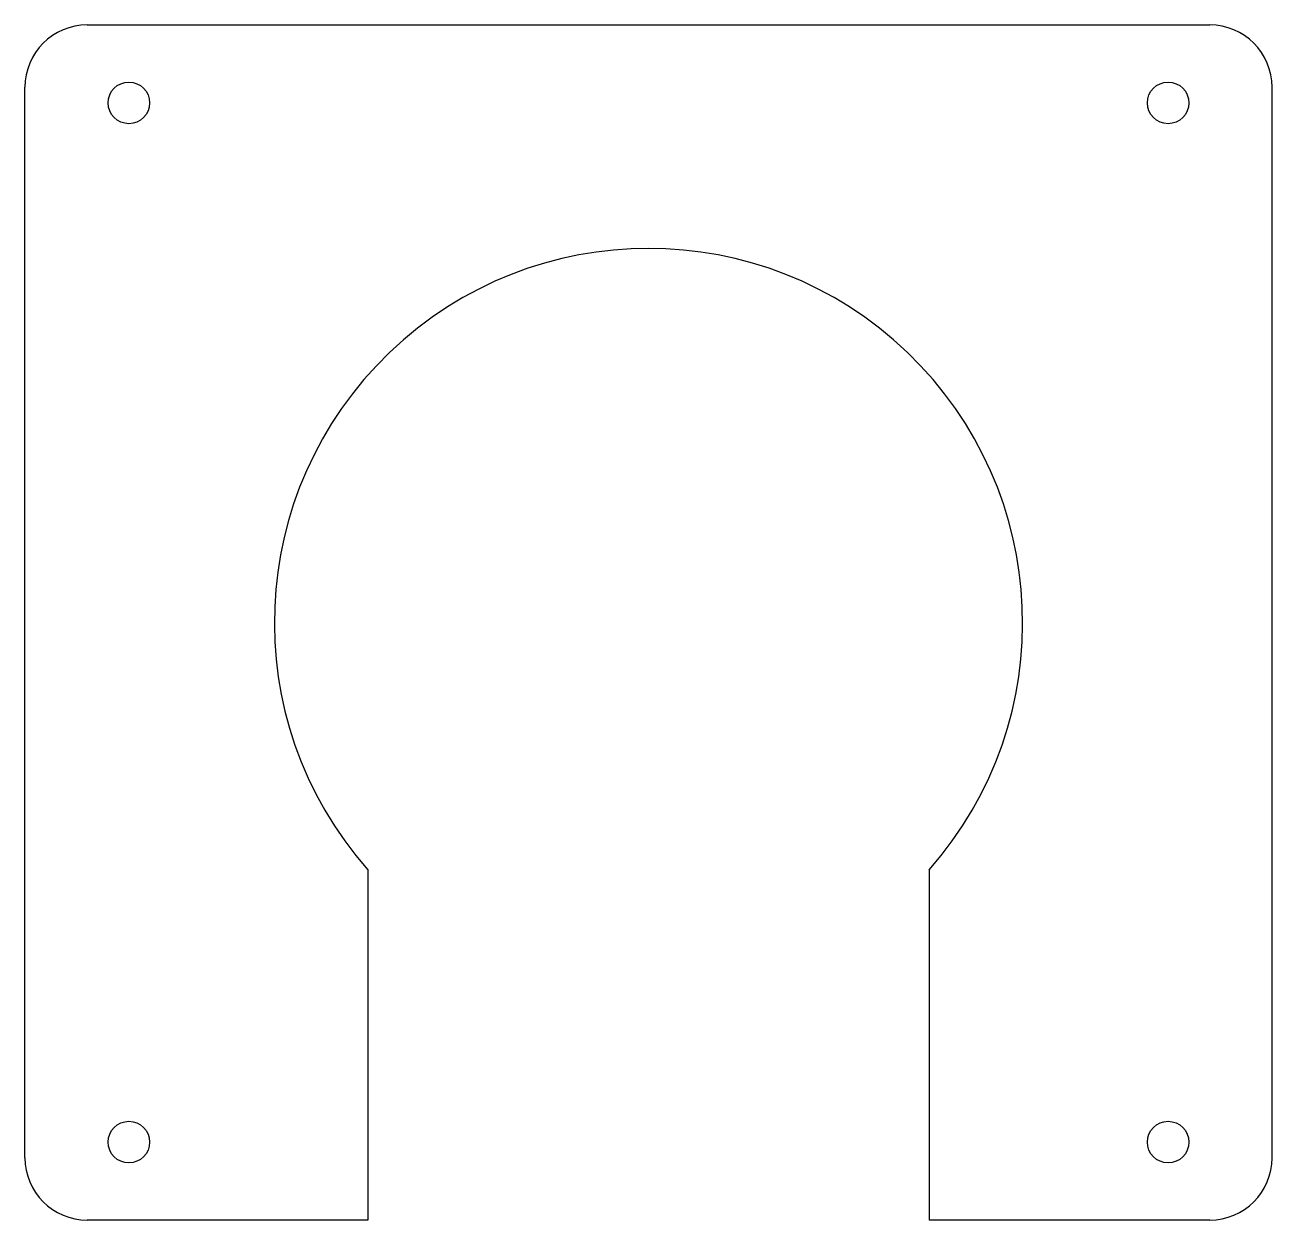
# Model space of a CAD drawing. Header units: millimetres. Extents: x 98 to 218, y 92 to 208.
import ezdxf

# ---------------------------------------------------------------- set-up
doc = ezdxf.new("R2010")
doc.units = ezdxf.units.MM
doc.layers.get('0').update_dxf_attribs({"lineweight": 25, "true_color": 0xffffff})

msp = doc.modelspace()

# ---------------------------------------------------------------- linework, layer by layer
for p, q in [((103.5, 207.5), (211.5, 207.5)), ((97.5, 98.5), (97.5, 201.5)), ((217.5, 98.5), (217.5, 201.5)), ((130.5, 126.19), (130.5, 126.19)), ((130.5, 126.19), (130.5, 92.5)), ((184.5, 126.19), (184.5, 92.5)), ((184.5, 126.19), (184.5, 126.19)), ((130.5, 92.5), (103.5, 92.5)), ((211.5, 92.5), (184.5, 92.5))]:
    msp.add_line(p, q)
for centre in [(107.5, 200), (207.5, 200), (107.5, 100), (207.5, 100)]:
    msp.add_circle(centre, 2)
for centre, radius, start, end in [((103.5, 201.5), 6, 90, 180), ((211.5, 201.5), 6, 0, 90), ((157.5, 150), 36, 318.5904, 221.4096), ((103.5, 98.5), 6, 180, 270), ((211.5, 98.5), 6, 270, 0)]:
    msp.add_arc(centre, radius, start, end)

doc.saveas('drawing.dxf')
